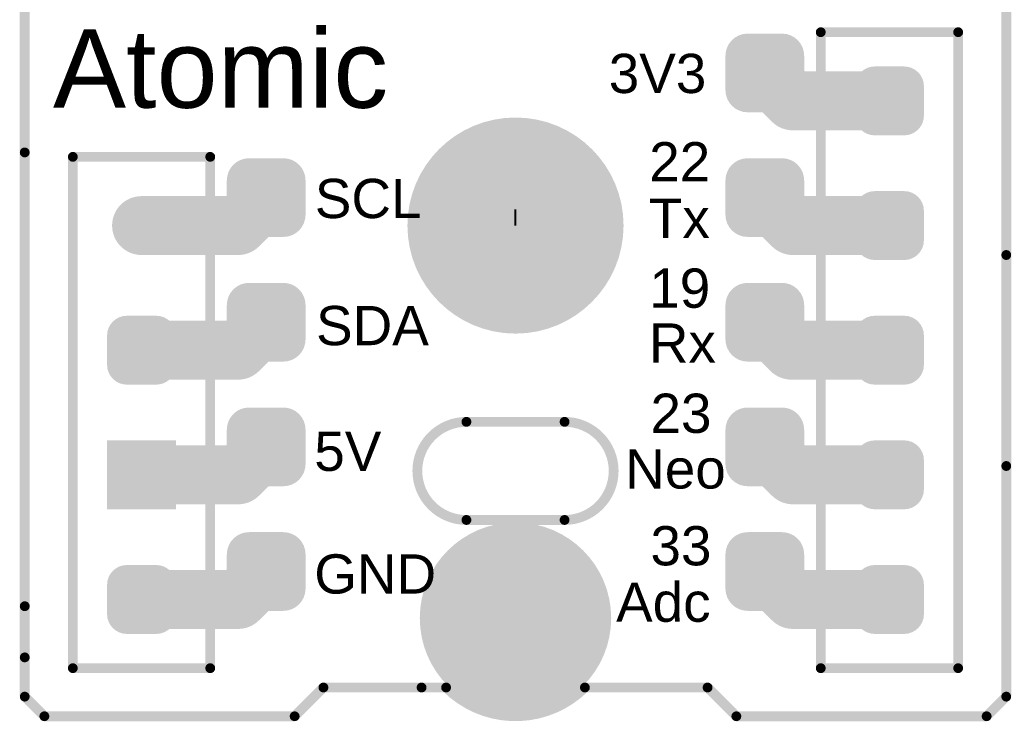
# Model space of a CAD drawing. Header units: millimetres. Extents: x -10.1 to 10.1, y -10.1 to 34.1.
# Drawn here: x -10.1 to 10.1, y -10.1 to 4.19 of the extents above; entities that cross this region are included whole.
import ezdxf

# ---------------------------------------------------------------- set-up
doc = ezdxf.new("R2010")
doc.units = ezdxf.units.MM
for name, color, linetype in [('BottomLayer', 5, 'Continuous'), ('BottomSolder', 6, 'Continuous'), ('Mechanical1', 6, 'Continuous'), ('MultiLayer', 9, 'Continuous'), ('PadHoleLayer', 156, 'Continuous'), ('TopLayer', 1, 'Continuous'), ('TopOverlay', 2, 'Continuous'), ('TopSolder', 216, 'Continuous')]:
    doc.layers.add(name, color=color, linetype=linetype)
doc.styles.add('Arial', font='arial.ttf', dxfattribs={"height": 0.2})

msp = doc.modelspace()

# ---------------------------------------------------------------- hatches: boundary and pattern name
at = {"layer": 'BottomLayer'}
h = msp.add_hatch(color=5, dxfattribs=at)
edge = h.paths.add_edge_path()
edge.add_arc((5.43, 2.76), 0.35, 270, 360)
edge.add_line((5.78, 2.76), (5.78, 3.46))
edge.add_arc((5.43, 3.46), 0.35, 0, 90)
edge.add_line((5.43, 3.81), (4.73, 3.81))
edge.add_arc((4.73, 3.46), 0.35, 90, 180)
edge.add_line((4.38, 3.46), (4.38, 2.76))
edge.add_arc((4.73, 2.76), 0.35, 180, 270)
edge.add_line((4.73, 2.41), (5.43, 2.41))
h = msp.add_hatch(color=5, dxfattribs=at)
edge = h.paths.add_edge_path()
edge.add_arc((7.32, 2.84), 0.3, 90, 180)
edge.add_line((7.02, 2.84), (7.02, 2.24))
edge.add_arc((7.32, 2.24), 0.3, 180, 270)
edge.add_line((7.32, 1.94), (7.92, 1.94))
edge.add_arc((7.92, 2.24), 0.3, 270, 360)
edge.add_line((8.22, 2.24), (8.22, 2.84))
edge.add_arc((7.92, 2.84), 0.3, 0, 90)
edge.add_line((7.92, 3.14), (7.32, 3.14))
h = msp.add_hatch(color=5, dxfattribs=at)
edge = h.paths.add_edge_path()
edge.add_arc((0, 0), 2.1, 0, 360)
h = msp.add_hatch(color=5, dxfattribs=at)
edge = h.paths.add_edge_path()
edge.add_arc((-4.73, 0.22), 0.35, 270, 360)
edge.add_line((-4.38, 0.22), (-4.38, 0.92))
edge.add_arc((-4.73, 0.92), 0.35, 0, 90)
edge.add_line((-4.73, 1.27), (-5.43, 1.27))
edge.add_arc((-5.43, 0.92), 0.35, 90, 180)
edge.add_line((-5.78, 0.92), (-5.78, 0.22))
edge.add_arc((-5.43, 0.22), 0.35, 180, 270)
edge.add_line((-5.43, -0.13), (-4.73, -0.13))
h = msp.add_hatch(color=5, dxfattribs=at)
edge = h.paths.add_edge_path()
edge.add_arc((5.43, 0.22), 0.35, 270, 360)
edge.add_line((5.78, 0.22), (5.78, 0.92))
edge.add_arc((5.43, 0.92), 0.35, 0, 90)
edge.add_line((5.43, 1.27), (4.73, 1.27))
edge.add_arc((4.73, 0.92), 0.35, 90, 180)
edge.add_line((4.38, 0.92), (4.38, 0.22))
edge.add_arc((4.73, 0.22), 0.35, 180, 270)
edge.add_line((4.73, -0.13), (5.43, -0.13))
h = msp.add_hatch(color=5, dxfattribs=at)
edge = h.paths.add_edge_path()
edge.add_arc((7.32, 0.3), 0.3, 90, 180)
edge.add_line((7.02, 0.3), (7.02, -0.3))
edge.add_arc((7.32, -0.3), 0.3, 180, 270)
edge.add_line((7.32, -0.6), (7.92, -0.6))
edge.add_arc((7.92, -0.3), 0.3, 270, 360)
edge.add_line((8.22, -0.3), (8.22, 0.3))
edge.add_arc((7.92, 0.3), 0.3, 0, 90)
edge.add_line((7.92, 0.6), (7.32, 0.6))
h = msp.add_hatch(color=5, dxfattribs=at)
edge = h.paths.add_edge_path()
edge.add_arc((-4.73, -2.32), 0.35, 270, 360)
edge.add_line((-4.38, -2.32), (-4.38, -1.62))
edge.add_arc((-4.73, -1.62), 0.35, 0, 90)
edge.add_line((-4.73, -1.27), (-5.43, -1.27))
edge.add_arc((-5.43, -1.62), 0.35, 90, 180)
edge.add_line((-5.78, -1.62), (-5.78, -2.32))
edge.add_arc((-5.43, -2.32), 0.35, 180, 270)
edge.add_line((-5.43, -2.67), (-4.73, -2.67))
h = msp.add_hatch(color=5, dxfattribs=at)
edge = h.paths.add_edge_path()
edge.add_arc((5.43, -2.32), 0.35, 270, 360)
edge.add_line((5.78, -2.32), (5.78, -1.62))
edge.add_arc((5.43, -1.62), 0.35, 0, 90)
edge.add_line((5.43, -1.27), (4.73, -1.27))
edge.add_arc((4.73, -1.62), 0.35, 90, 180)
edge.add_line((4.38, -1.62), (4.38, -2.32))
edge.add_arc((4.73, -2.32), 0.35, 180, 270)
edge.add_line((4.73, -2.67), (5.43, -2.67))
h = msp.add_hatch(color=5, dxfattribs=at)
edge = h.paths.add_edge_path()
edge.add_arc((-7.32, -2.84), 0.3, 270, 360)
edge.add_line((-7.02, -2.84), (-7.02, -2.24))
edge.add_arc((-7.32, -2.24), 0.3, 0, 90)
edge.add_line((-7.32, -1.94), (-7.92, -1.94))
edge.add_arc((-7.92, -2.24), 0.3, 90, 180)
edge.add_line((-8.22, -2.24), (-8.22, -2.84))
edge.add_arc((-7.92, -2.84), 0.3, 180, 270)
edge.add_line((-7.92, -3.14), (-7.32, -3.14))
h = msp.add_hatch(color=5, dxfattribs=at)
edge = h.paths.add_edge_path()
edge.add_arc((7.32, -2.24), 0.3, 90, 180)
edge.add_line((7.02, -2.24), (7.02, -2.84))
edge.add_arc((7.32, -2.84), 0.3, 180, 270)
edge.add_line((7.32, -3.14), (7.92, -3.14))
edge.add_arc((7.92, -2.84), 0.3, 270, 360)
edge.add_line((8.22, -2.84), (8.22, -2.24))
edge.add_arc((7.92, -2.24), 0.3, 0, 90)
edge.add_line((7.92, -1.94), (7.32, -1.94))
h = msp.add_hatch(color=5, dxfattribs=at)
edge = h.paths.add_edge_path()
edge.add_arc((-4.73, -4.86), 0.35, 270, 360)
edge.add_line((-4.38, -4.86), (-4.38, -4.16))
edge.add_arc((-4.73, -4.16), 0.35, 0, 90)
edge.add_line((-4.73, -3.81), (-5.43, -3.81))
edge.add_arc((-5.43, -4.16), 0.35, 90, 180)
edge.add_line((-5.78, -4.16), (-5.78, -4.86))
edge.add_arc((-5.43, -4.86), 0.35, 180, 270)
edge.add_line((-5.43, -5.21), (-4.73, -5.21))
h = msp.add_hatch(color=5, dxfattribs=at)
edge = h.paths.add_edge_path()
edge.add_arc((5.43, -4.86), 0.35, 270, 360)
edge.add_line((5.78, -4.86), (5.78, -4.16))
edge.add_arc((5.43, -4.16), 0.35, 0, 90)
edge.add_line((5.43, -3.81), (4.73, -3.81))
edge.add_arc((4.73, -4.16), 0.35, 90, 180)
edge.add_line((4.38, -4.16), (4.38, -4.86))
edge.add_arc((4.73, -4.86), 0.35, 180, 270)
edge.add_line((4.73, -5.21), (5.43, -5.21))
msp.add_hatch(color=5, dxfattribs=at).paths.add_polyline_path([(-7.02, -5.68), (-8.22, -5.68), (-8.22, -4.48), (-7.02, -4.48)])
h = msp.add_hatch(color=5, dxfattribs=at)
edge = h.paths.add_edge_path()
edge.add_arc((7.32, -4.78), 0.3, 90, 180)
edge.add_line((7.02, -4.78), (7.02, -5.38))
edge.add_arc((7.32, -5.38), 0.3, 180, 270)
edge.add_line((7.32, -5.68), (7.92, -5.68))
edge.add_arc((7.92, -5.38), 0.3, 270, 360)
edge.add_line((8.22, -5.38), (8.22, -4.78))
edge.add_arc((7.92, -4.78), 0.3, 0, 90)
edge.add_line((7.92, -4.48), (7.32, -4.48))
h = msp.add_hatch(color=5, dxfattribs=at)
edge = h.paths.add_edge_path()
edge.add_arc((-4.73, -7.4), 0.35, 270, 360)
edge.add_line((-4.38, -7.4), (-4.38, -6.7))
edge.add_arc((-4.73, -6.7), 0.35, 0, 90)
edge.add_line((-4.73, -6.35), (-5.43, -6.35))
edge.add_arc((-5.43, -6.7), 0.35, 90, 180)
edge.add_line((-5.78, -6.7), (-5.78, -7.4))
edge.add_arc((-5.43, -7.4), 0.35, 180, 270)
edge.add_line((-5.43, -7.75), (-4.73, -7.75))
h = msp.add_hatch(color=5, dxfattribs=at)
edge = h.paths.add_edge_path()
edge.add_arc((5.43, -7.4), 0.35, 270, 360)
edge.add_line((5.78, -7.4), (5.78, -6.7))
edge.add_arc((5.43, -6.7), 0.35, 0, 90)
edge.add_line((5.43, -6.35), (4.73, -6.35))
edge.add_arc((4.73, -6.7), 0.35, 90, 180)
edge.add_line((4.38, -6.7), (4.38, -7.4))
edge.add_arc((4.73, -7.4), 0.35, 180, 270)
edge.add_line((4.73, -7.75), (5.43, -7.75))
h = msp.add_hatch(color=5, dxfattribs=at)
edge = h.paths.add_edge_path()
edge.add_arc((-7.32, -7.92), 0.3, 270, 360)
edge.add_line((-7.02, -7.92), (-7.02, -7.32))
edge.add_arc((-7.32, -7.32), 0.3, 0, 90)
edge.add_line((-7.32, -7.02), (-7.92, -7.02))
edge.add_arc((-7.92, -7.32), 0.3, 90, 180)
edge.add_line((-8.22, -7.32), (-8.22, -7.92))
edge.add_arc((-7.92, -7.92), 0.3, 180, 270)
edge.add_line((-7.92, -8.22), (-7.32, -8.22))
h = msp.add_hatch(color=5, dxfattribs=at)
edge = h.paths.add_edge_path()
edge.add_arc((0, -8), 1, 0, 360)
h = msp.add_hatch(color=5, dxfattribs=at)
edge = h.paths.add_edge_path()
edge.add_arc((7.32, -7.32), 0.3, 90, 180)
edge.add_line((7.02, -7.32), (7.02, -7.92))
edge.add_arc((7.32, -7.92), 0.3, 180, 270)
edge.add_line((7.32, -8.22), (7.92, -8.22))
edge.add_arc((7.92, -7.92), 0.3, 270, 360)
edge.add_line((8.22, -7.92), (8.22, -7.32))
edge.add_arc((7.92, -7.32), 0.3, 0, 90)
edge.add_line((7.92, -7.02), (7.32, -7.02))
at = {"layer": 'BottomSolder'}
h = msp.add_hatch(color=6, dxfattribs=at)
edge = h.paths.add_edge_path()
edge.add_arc((5.43, 2.76), 0.452, 270, 360)
edge.add_line((5.882, 2.76), (5.882, 3.46))
edge.add_arc((5.43, 3.46), 0.452, 0, 90)
edge.add_line((5.43, 3.912), (4.73, 3.912))
edge.add_arc((4.73, 3.46), 0.452, 90, 180)
edge.add_line((4.278, 3.46), (4.278, 2.76))
edge.add_arc((4.73, 2.76), 0.452, 180, 270)
edge.add_line((4.73, 2.308), (5.43, 2.308))
h = msp.add_hatch(color=6, dxfattribs=at)
edge = h.paths.add_edge_path()
edge.add_arc((7.32, 2.84), 0.402, 90, 180)
edge.add_line((6.918, 2.84), (6.918, 2.24))
edge.add_arc((7.32, 2.24), 0.402, 180, 270)
edge.add_line((7.32, 1.838), (7.92, 1.838))
edge.add_arc((7.92, 2.24), 0.402, 270, 360)
edge.add_line((8.322, 2.24), (8.322, 2.84))
edge.add_arc((7.92, 2.84), 0.402, 0, 90)
edge.add_line((7.92, 3.242), (7.32, 3.242))
h = msp.add_hatch(color=6, dxfattribs=at)
edge = h.paths.add_edge_path()
edge.add_arc((0, 0), 2.202, 0, 360)
h = msp.add_hatch(color=6, dxfattribs=at)
edge = h.paths.add_edge_path()
edge.add_arc((-4.73, 0.22), 0.452, 270, 360)
edge.add_line((-4.278, 0.22), (-4.278, 0.92))
edge.add_arc((-4.73, 0.92), 0.452, 0, 90)
edge.add_line((-4.73, 1.372), (-5.43, 1.372))
edge.add_arc((-5.43, 0.92), 0.452, 90, 180)
edge.add_line((-5.882, 0.92), (-5.882, 0.22))
edge.add_arc((-5.43, 0.22), 0.452, 180, 270)
edge.add_line((-5.43, -0.232), (-4.73, -0.232))
h = msp.add_hatch(color=6, dxfattribs=at)
edge = h.paths.add_edge_path()
edge.add_arc((5.43, 0.22), 0.452, 270, 360)
edge.add_line((5.882, 0.22), (5.882, 0.92))
edge.add_arc((5.43, 0.92), 0.452, 0, 90)
edge.add_line((5.43, 1.372), (4.73, 1.372))
edge.add_arc((4.73, 0.92), 0.452, 90, 180)
edge.add_line((4.278, 0.92), (4.278, 0.22))
edge.add_arc((4.73, 0.22), 0.452, 180, 270)
edge.add_line((4.73, -0.232), (5.43, -0.232))
h = msp.add_hatch(color=6, dxfattribs=at)
edge = h.paths.add_edge_path()
edge.add_arc((7.32, 0.3), 0.402, 90, 180)
edge.add_line((6.918, 0.3), (6.918, -0.3))
edge.add_arc((7.32, -0.3), 0.402, 180, 270)
edge.add_line((7.32, -0.702), (7.92, -0.702))
edge.add_arc((7.92, -0.3), 0.402, 270, 360)
edge.add_line((8.322, -0.3), (8.322, 0.3))
edge.add_arc((7.92, 0.3), 0.402, 0, 90)
edge.add_line((7.92, 0.702), (7.32, 0.702))
h = msp.add_hatch(color=6, dxfattribs=at)
edge = h.paths.add_edge_path()
edge.add_arc((-4.73, -2.32), 0.452, 270, 360)
edge.add_line((-4.278, -2.32), (-4.278, -1.62))
edge.add_arc((-4.73, -1.62), 0.452, 0, 90)
edge.add_line((-4.73, -1.168), (-5.43, -1.168))
edge.add_arc((-5.43, -1.62), 0.452, 90, 180)
edge.add_line((-5.882, -1.62), (-5.882, -2.32))
edge.add_arc((-5.43, -2.32), 0.452, 180, 270)
edge.add_line((-5.43, -2.772), (-4.73, -2.772))
h = msp.add_hatch(color=6, dxfattribs=at)
edge = h.paths.add_edge_path()
edge.add_arc((5.43, -2.32), 0.452, 270, 360)
edge.add_line((5.882, -2.32), (5.882, -1.62))
edge.add_arc((5.43, -1.62), 0.452, 0, 90)
edge.add_line((5.43, -1.168), (4.73, -1.168))
edge.add_arc((4.73, -1.62), 0.452, 90, 180)
edge.add_line((4.278, -1.62), (4.278, -2.32))
edge.add_arc((4.73, -2.32), 0.452, 180, 270)
edge.add_line((4.73, -2.772), (5.43, -2.772))
h = msp.add_hatch(color=6, dxfattribs=at)
edge = h.paths.add_edge_path()
edge.add_arc((-7.32, -2.84), 0.402, 270, 360)
edge.add_line((-6.918, -2.84), (-6.918, -2.24))
edge.add_arc((-7.32, -2.24), 0.402, 0, 90)
edge.add_line((-7.32, -1.838), (-7.92, -1.838))
edge.add_arc((-7.92, -2.24), 0.402, 90, 180)
edge.add_line((-8.322, -2.24), (-8.322, -2.84))
edge.add_arc((-7.92, -2.84), 0.402, 180, 270)
edge.add_line((-7.92, -3.242), (-7.32, -3.242))
h = msp.add_hatch(color=6, dxfattribs=at)
edge = h.paths.add_edge_path()
edge.add_arc((7.32, -2.24), 0.402, 90, 180)
edge.add_line((6.918, -2.24), (6.918, -2.84))
edge.add_arc((7.32, -2.84), 0.402, 180, 270)
edge.add_line((7.32, -3.242), (7.92, -3.242))
edge.add_arc((7.92, -2.84), 0.402, 270, 360)
edge.add_line((8.322, -2.84), (8.322, -2.24))
edge.add_arc((7.92, -2.24), 0.402, 0, 90)
edge.add_line((7.92, -1.838), (7.32, -1.838))
h = msp.add_hatch(color=6, dxfattribs=at)
edge = h.paths.add_edge_path()
edge.add_arc((-4.73, -4.86), 0.452, 270, 360)
edge.add_line((-4.278, -4.86), (-4.278, -4.16))
edge.add_arc((-4.73, -4.16), 0.452, 0, 90)
edge.add_line((-4.73, -3.708), (-5.43, -3.708))
edge.add_arc((-5.43, -4.16), 0.452, 90, 180)
edge.add_line((-5.882, -4.16), (-5.882, -4.86))
edge.add_arc((-5.43, -4.86), 0.452, 180, 270)
edge.add_line((-5.43, -5.312), (-4.73, -5.312))
h = msp.add_hatch(color=6, dxfattribs=at)
edge = h.paths.add_edge_path()
edge.add_arc((5.43, -4.86), 0.452, 270, 360)
edge.add_line((5.882, -4.86), (5.882, -4.16))
edge.add_arc((5.43, -4.16), 0.452, 0, 90)
edge.add_line((5.43, -3.708), (4.73, -3.708))
edge.add_arc((4.73, -4.16), 0.452, 90, 180)
edge.add_line((4.278, -4.16), (4.278, -4.86))
edge.add_arc((4.73, -4.86), 0.452, 180, 270)
edge.add_line((4.73, -5.312), (5.43, -5.312))
msp.add_hatch(color=6, dxfattribs=at).paths.add_polyline_path([(-6.918, -5.782), (-8.322, -5.782), (-8.322, -4.378), (-6.918, -4.378)])
h = msp.add_hatch(color=6, dxfattribs=at)
edge = h.paths.add_edge_path()
edge.add_arc((7.32, -4.78), 0.402, 90, 180)
edge.add_line((6.918, -4.78), (6.918, -5.38))
edge.add_arc((7.32, -5.38), 0.402, 180, 270)
edge.add_line((7.32, -5.782), (7.92, -5.782))
edge.add_arc((7.92, -5.38), 0.402, 270, 360)
edge.add_line((8.322, -5.38), (8.322, -4.78))
edge.add_arc((7.92, -4.78), 0.402, 0, 90)
edge.add_line((7.92, -4.378), (7.32, -4.378))
h = msp.add_hatch(color=6, dxfattribs=at)
edge = h.paths.add_edge_path()
edge.add_arc((0, -8), 1.95, 0, 360)
h = msp.add_hatch(color=6, dxfattribs=at)
edge = h.paths.add_edge_path()
edge.add_arc((-4.73, -7.4), 0.452, 270, 360)
edge.add_line((-4.278, -7.4), (-4.278, -6.7))
edge.add_arc((-4.73, -6.7), 0.452, 0, 90)
edge.add_line((-4.73, -6.248), (-5.43, -6.248))
edge.add_arc((-5.43, -6.7), 0.452, 90, 180)
edge.add_line((-5.882, -6.7), (-5.882, -7.4))
edge.add_arc((-5.43, -7.4), 0.452, 180, 270)
edge.add_line((-5.43, -7.852), (-4.73, -7.852))
h = msp.add_hatch(color=6, dxfattribs=at)
edge = h.paths.add_edge_path()
edge.add_arc((5.43, -7.4), 0.452, 270, 360)
edge.add_line((5.882, -7.4), (5.882, -6.7))
edge.add_arc((5.43, -6.7), 0.452, 0, 90)
edge.add_line((5.43, -6.248), (4.73, -6.248))
edge.add_arc((4.73, -6.7), 0.452, 90, 180)
edge.add_line((4.278, -6.7), (4.278, -7.4))
edge.add_arc((4.73, -7.4), 0.452, 180, 270)
edge.add_line((4.73, -7.852), (5.43, -7.852))
h = msp.add_hatch(color=6, dxfattribs=at)
edge = h.paths.add_edge_path()
edge.add_arc((-7.32, -7.92), 0.402, 270, 360)
edge.add_line((-6.918, -7.92), (-6.918, -7.32))
edge.add_arc((-7.32, -7.32), 0.402, 0, 90)
edge.add_line((-7.32, -6.918), (-7.92, -6.918))
edge.add_arc((-7.92, -7.32), 0.402, 90, 180)
edge.add_line((-8.322, -7.32), (-8.322, -7.92))
edge.add_arc((-7.92, -7.92), 0.402, 180, 270)
edge.add_line((-7.92, -8.322), (-7.32, -8.322))
h = msp.add_hatch(color=6, dxfattribs=at)
edge = h.paths.add_edge_path()
edge.add_arc((0, -8), 1.102, 0, 360)
h = msp.add_hatch(color=6, dxfattribs=at)
edge = h.paths.add_edge_path()
edge.add_arc((7.32, -7.32), 0.402, 90, 180)
edge.add_line((6.918, -7.32), (6.918, -7.92))
edge.add_arc((7.32, -7.92), 0.402, 180, 270)
edge.add_line((7.32, -8.322), (7.92, -8.322))
edge.add_arc((7.92, -7.92), 0.402, 270, 360)
edge.add_line((8.322, -7.92), (8.322, -7.32))
edge.add_arc((7.92, -7.32), 0.402, 0, 90)
edge.add_line((7.92, -6.918), (7.32, -6.918))
at = {"layer": 'MultiLayer'}
h = msp.add_hatch(color=9, dxfattribs=at)
edge = h.paths.add_edge_path()
edge.add_arc((5.43, 2.76), 0.35, 270, 360)
edge.add_line((5.78, 2.76), (5.78, 3.46))
edge.add_arc((5.43, 3.46), 0.35, 0, 90)
edge.add_line((5.43, 3.81), (4.73, 3.81))
edge.add_arc((4.73, 3.46), 0.35, 90, 180)
edge.add_line((4.38, 3.46), (4.38, 2.76))
edge.add_arc((4.73, 2.76), 0.35, 180, 270)
edge.add_line((4.73, 2.41), (5.43, 2.41))
h = msp.add_hatch(color=9, dxfattribs=at)
edge = h.paths.add_edge_path()
edge.add_arc((7.32, 2.84), 0.3, 90, 180)
edge.add_line((7.02, 2.84), (7.02, 2.24))
edge.add_arc((7.32, 2.24), 0.3, 180, 270)
edge.add_line((7.32, 1.94), (7.92, 1.94))
edge.add_arc((7.92, 2.24), 0.3, 270, 360)
edge.add_line((8.22, 2.24), (8.22, 2.84))
edge.add_arc((7.92, 2.84), 0.3, 0, 90)
edge.add_line((7.92, 3.14), (7.32, 3.14))
h = msp.add_hatch(color=9, dxfattribs=at)
edge = h.paths.add_edge_path()
edge.add_arc((0, 0), 2.1, 0, 360)
h = msp.add_hatch(color=9, dxfattribs=at)
edge = h.paths.add_edge_path()
edge.add_arc((-4.73, 0.22), 0.35, 270, 360)
edge.add_line((-4.38, 0.22), (-4.38, 0.92))
edge.add_arc((-4.73, 0.92), 0.35, 0, 90)
edge.add_line((-4.73, 1.27), (-5.43, 1.27))
edge.add_arc((-5.43, 0.92), 0.35, 90, 180)
edge.add_line((-5.78, 0.92), (-5.78, 0.22))
edge.add_arc((-5.43, 0.22), 0.35, 180, 270)
edge.add_line((-5.43, -0.13), (-4.73, -0.13))
h = msp.add_hatch(color=9, dxfattribs=at)
edge = h.paths.add_edge_path()
edge.add_arc((5.43, 0.22), 0.35, 270, 360)
edge.add_line((5.78, 0.22), (5.78, 0.92))
edge.add_arc((5.43, 0.92), 0.35, 0, 90)
edge.add_line((5.43, 1.27), (4.73, 1.27))
edge.add_arc((4.73, 0.92), 0.35, 90, 180)
edge.add_line((4.38, 0.92), (4.38, 0.22))
edge.add_arc((4.73, 0.22), 0.35, 180, 270)
edge.add_line((4.73, -0.13), (5.43, -0.13))
h = msp.add_hatch(color=9, dxfattribs=at)
edge = h.paths.add_edge_path()
edge.add_arc((7.32, 0.3), 0.3, 90, 180)
edge.add_line((7.02, 0.3), (7.02, -0.3))
edge.add_arc((7.32, -0.3), 0.3, 180, 270)
edge.add_line((7.32, -0.6), (7.92, -0.6))
edge.add_arc((7.92, -0.3), 0.3, 270, 360)
edge.add_line((8.22, -0.3), (8.22, 0.3))
edge.add_arc((7.92, 0.3), 0.3, 0, 90)
edge.add_line((7.92, 0.6), (7.32, 0.6))
h = msp.add_hatch(color=9, dxfattribs=at)
edge = h.paths.add_edge_path()
edge.add_arc((-4.73, -2.32), 0.35, 270, 360)
edge.add_line((-4.38, -2.32), (-4.38, -1.62))
edge.add_arc((-4.73, -1.62), 0.35, 0, 90)
edge.add_line((-4.73, -1.27), (-5.43, -1.27))
edge.add_arc((-5.43, -1.62), 0.35, 90, 180)
edge.add_line((-5.78, -1.62), (-5.78, -2.32))
edge.add_arc((-5.43, -2.32), 0.35, 180, 270)
edge.add_line((-5.43, -2.67), (-4.73, -2.67))
h = msp.add_hatch(color=9, dxfattribs=at)
edge = h.paths.add_edge_path()
edge.add_arc((5.43, -2.32), 0.35, 270, 360)
edge.add_line((5.78, -2.32), (5.78, -1.62))
edge.add_arc((5.43, -1.62), 0.35, 0, 90)
edge.add_line((5.43, -1.27), (4.73, -1.27))
edge.add_arc((4.73, -1.62), 0.35, 90, 180)
edge.add_line((4.38, -1.62), (4.38, -2.32))
edge.add_arc((4.73, -2.32), 0.35, 180, 270)
edge.add_line((4.73, -2.67), (5.43, -2.67))
h = msp.add_hatch(color=9, dxfattribs=at)
edge = h.paths.add_edge_path()
edge.add_arc((-7.32, -2.84), 0.3, 270, 360)
edge.add_line((-7.02, -2.84), (-7.02, -2.24))
edge.add_arc((-7.32, -2.24), 0.3, 0, 90)
edge.add_line((-7.32, -1.94), (-7.92, -1.94))
edge.add_arc((-7.92, -2.24), 0.3, 90, 180)
edge.add_line((-8.22, -2.24), (-8.22, -2.84))
edge.add_arc((-7.92, -2.84), 0.3, 180, 270)
edge.add_line((-7.92, -3.14), (-7.32, -3.14))
h = msp.add_hatch(color=9, dxfattribs=at)
edge = h.paths.add_edge_path()
edge.add_arc((7.32, -2.24), 0.3, 90, 180)
edge.add_line((7.02, -2.24), (7.02, -2.84))
edge.add_arc((7.32, -2.84), 0.3, 180, 270)
edge.add_line((7.32, -3.14), (7.92, -3.14))
edge.add_arc((7.92, -2.84), 0.3, 270, 360)
edge.add_line((8.22, -2.84), (8.22, -2.24))
edge.add_arc((7.92, -2.24), 0.3, 0, 90)
edge.add_line((7.92, -1.94), (7.32, -1.94))
h = msp.add_hatch(color=9, dxfattribs=at)
edge = h.paths.add_edge_path()
edge.add_arc((-4.73, -4.86), 0.35, 270, 360)
edge.add_line((-4.38, -4.86), (-4.38, -4.16))
edge.add_arc((-4.73, -4.16), 0.35, 0, 90)
edge.add_line((-4.73, -3.81), (-5.43, -3.81))
edge.add_arc((-5.43, -4.16), 0.35, 90, 180)
edge.add_line((-5.78, -4.16), (-5.78, -4.86))
edge.add_arc((-5.43, -4.86), 0.35, 180, 270)
edge.add_line((-5.43, -5.21), (-4.73, -5.21))
h = msp.add_hatch(color=9, dxfattribs=at)
edge = h.paths.add_edge_path()
edge.add_arc((5.43, -4.86), 0.35, 270, 360)
edge.add_line((5.78, -4.86), (5.78, -4.16))
edge.add_arc((5.43, -4.16), 0.35, 0, 90)
edge.add_line((5.43, -3.81), (4.73, -3.81))
edge.add_arc((4.73, -4.16), 0.35, 90, 180)
edge.add_line((4.38, -4.16), (4.38, -4.86))
edge.add_arc((4.73, -4.86), 0.35, 180, 270)
edge.add_line((4.73, -5.21), (5.43, -5.21))
msp.add_hatch(color=9, dxfattribs=at).paths.add_polyline_path([(-7.02, -5.68), (-8.22, -5.68), (-8.22, -4.48), (-7.02, -4.48)])
h = msp.add_hatch(color=9, dxfattribs=at)
edge = h.paths.add_edge_path()
edge.add_arc((7.32, -4.78), 0.3, 90, 180)
edge.add_line((7.02, -4.78), (7.02, -5.38))
edge.add_arc((7.32, -5.38), 0.3, 180, 270)
edge.add_line((7.32, -5.68), (7.92, -5.68))
edge.add_arc((7.92, -5.38), 0.3, 270, 360)
edge.add_line((8.22, -5.38), (8.22, -4.78))
edge.add_arc((7.92, -4.78), 0.3, 0, 90)
edge.add_line((7.92, -4.48), (7.32, -4.48))
h = msp.add_hatch(color=9, dxfattribs=at)
edge = h.paths.add_edge_path()
edge.add_arc((-4.73, -7.4), 0.35, 270, 360)
edge.add_line((-4.38, -7.4), (-4.38, -6.7))
edge.add_arc((-4.73, -6.7), 0.35, 0, 90)
edge.add_line((-4.73, -6.35), (-5.43, -6.35))
edge.add_arc((-5.43, -6.7), 0.35, 90, 180)
edge.add_line((-5.78, -6.7), (-5.78, -7.4))
edge.add_arc((-5.43, -7.4), 0.35, 180, 270)
edge.add_line((-5.43, -7.75), (-4.73, -7.75))
h = msp.add_hatch(color=9, dxfattribs=at)
edge = h.paths.add_edge_path()
edge.add_arc((5.43, -7.4), 0.35, 270, 360)
edge.add_line((5.78, -7.4), (5.78, -6.7))
edge.add_arc((5.43, -6.7), 0.35, 0, 90)
edge.add_line((5.43, -6.35), (4.73, -6.35))
edge.add_arc((4.73, -6.7), 0.35, 90, 180)
edge.add_line((4.38, -6.7), (4.38, -7.4))
edge.add_arc((4.73, -7.4), 0.35, 180, 270)
edge.add_line((4.73, -7.75), (5.43, -7.75))
h = msp.add_hatch(color=9, dxfattribs=at)
edge = h.paths.add_edge_path()
edge.add_arc((-7.32, -7.92), 0.3, 270, 360)
edge.add_line((-7.02, -7.92), (-7.02, -7.32))
edge.add_arc((-7.32, -7.32), 0.3, 0, 90)
edge.add_line((-7.32, -7.02), (-7.92, -7.02))
edge.add_arc((-7.92, -7.32), 0.3, 90, 180)
edge.add_line((-8.22, -7.32), (-8.22, -7.92))
edge.add_arc((-7.92, -7.92), 0.3, 180, 270)
edge.add_line((-7.92, -8.22), (-7.32, -8.22))
h = msp.add_hatch(color=9, dxfattribs=at)
edge = h.paths.add_edge_path()
edge.add_arc((0, -8), 1, 0, 360)
h = msp.add_hatch(color=9, dxfattribs=at)
edge = h.paths.add_edge_path()
edge.add_arc((7.32, -7.32), 0.3, 90, 180)
edge.add_line((7.02, -7.32), (7.02, -7.92))
edge.add_arc((7.32, -7.92), 0.3, 180, 270)
edge.add_line((7.32, -8.22), (7.92, -8.22))
edge.add_arc((7.92, -7.92), 0.3, 270, 360)
edge.add_line((8.22, -7.92), (8.22, -7.32))
edge.add_arc((7.92, -7.32), 0.3, 0, 90)
edge.add_line((7.92, -7.02), (7.32, -7.02))
at = {"layer": 'PadHoleLayer'}
h = msp.add_hatch(color=156, dxfattribs=at)
edge = h.paths.add_edge_path()
edge.add_arc((5.08, 3.11), 0.425, 0, 360)
h = msp.add_hatch(color=156, dxfattribs=at)
edge = h.paths.add_edge_path()
edge.add_arc((7.62, 2.54), 0.425, 0, 360)
h = msp.add_hatch(color=156, dxfattribs=at)
edge = h.paths.add_edge_path()
edge.add_arc((0, 0), 2.1, 0, 360)
h = msp.add_hatch(color=156, dxfattribs=at)
edge = h.paths.add_edge_path()
edge.add_arc((-5.08, 0.57), 0.425, 0, 360)
h = msp.add_hatch(color=156, dxfattribs=at)
edge = h.paths.add_edge_path()
edge.add_arc((5.08, 0.57), 0.425, 0, 360)
h = msp.add_hatch(color=156, dxfattribs=at)
edge = h.paths.add_edge_path()
edge.add_arc((-7.62, 0), 0.425, 0, 360)
h = msp.add_hatch(color=156, dxfattribs=at)
edge = h.paths.add_edge_path()
edge.add_arc((7.62, 0), 0.425, 0, 360)
h = msp.add_hatch(color=156, dxfattribs=at)
edge = h.paths.add_edge_path()
edge.add_arc((-5.08, -1.97), 0.425, 0, 360)
h = msp.add_hatch(color=156, dxfattribs=at)
edge = h.paths.add_edge_path()
edge.add_arc((5.08, -1.97), 0.425, 0, 360)
h = msp.add_hatch(color=156, dxfattribs=at)
edge = h.paths.add_edge_path()
edge.add_arc((-7.62, -2.54), 0.425, 0, 360)
h = msp.add_hatch(color=156, dxfattribs=at)
edge = h.paths.add_edge_path()
edge.add_arc((7.62, -2.54), 0.425, 0, 360)
h = msp.add_hatch(color=156, dxfattribs=at)
edge = h.paths.add_edge_path()
edge.add_arc((-5.08, -4.51), 0.425, 0, 360)
h = msp.add_hatch(color=156, dxfattribs=at)
edge = h.paths.add_edge_path()
edge.add_arc((5.08, -4.51), 0.425, 0, 360)
h = msp.add_hatch(color=156, dxfattribs=at)
edge = h.paths.add_edge_path()
edge.add_arc((-7.62, -5.08), 0.425, 0, 360)
h = msp.add_hatch(color=156, dxfattribs=at)
edge = h.paths.add_edge_path()
edge.add_arc((7.62, -5.08), 0.425, 0, 360)
h = msp.add_hatch(color=156, dxfattribs=at)
edge = h.paths.add_edge_path()
edge.add_arc((-5.08, -7.05), 0.425, 0, 360)
h = msp.add_hatch(color=156, dxfattribs=at)
edge = h.paths.add_edge_path()
edge.add_arc((5.08, -7.05), 0.425, 0, 360)
h = msp.add_hatch(color=156, dxfattribs=at)
edge = h.paths.add_edge_path()
edge.add_arc((0, -8), 1, 0, 360)
h = msp.add_hatch(color=156, dxfattribs=at)
edge = h.paths.add_edge_path()
edge.add_arc((-7.62, -7.62), 0.425, 0, 360)
h = msp.add_hatch(color=156, dxfattribs=at)
edge = h.paths.add_edge_path()
edge.add_arc((7.62, -7.62), 0.425, 0, 360)
at = {"layer": 'TopLayer'}
h = msp.add_hatch(color=1, dxfattribs=at)
edge = h.paths.add_edge_path()
edge.add_arc((5.43, 2.76), 0.35, 270, 360)
edge.add_line((5.78, 2.76), (5.78, 3.46))
edge.add_arc((5.43, 3.46), 0.35, 0, 90)
edge.add_line((5.43, 3.81), (4.73, 3.81))
edge.add_arc((4.73, 3.46), 0.35, 90, 180)
edge.add_line((4.38, 3.46), (4.38, 2.76))
edge.add_arc((4.73, 2.76), 0.35, 180, 270)
edge.add_line((4.73, 2.41), (5.43, 2.41))
h = msp.add_hatch(color=1, dxfattribs=at)
edge = h.paths.add_edge_path()
edge.add_arc((7.32, 2.84), 0.3, 90, 180)
edge.add_line((7.02, 2.84), (7.02, 2.24))
edge.add_arc((7.32, 2.24), 0.3, 180, 270)
edge.add_line((7.32, 1.94), (7.92, 1.94))
edge.add_arc((7.92, 2.24), 0.3, 270, 360)
edge.add_line((8.22, 2.24), (8.22, 2.84))
edge.add_arc((7.92, 2.84), 0.3, 0, 90)
edge.add_line((7.92, 3.14), (7.32, 3.14))
h = msp.add_hatch(color=1, dxfattribs=at)
edge = h.paths.add_edge_path()
edge.add_arc((0, 0), 2.1, 0, 360)
h = msp.add_hatch(color=1, dxfattribs=at)
edge = h.paths.add_edge_path()
edge.add_arc((-4.73, 0.22), 0.35, 270, 360)
edge.add_line((-4.38, 0.22), (-4.38, 0.92))
edge.add_arc((-4.73, 0.92), 0.35, 0, 90)
edge.add_line((-4.73, 1.27), (-5.43, 1.27))
edge.add_arc((-5.43, 0.92), 0.35, 90, 180)
edge.add_line((-5.78, 0.92), (-5.78, 0.22))
edge.add_arc((-5.43, 0.22), 0.35, 180, 270)
edge.add_line((-5.43, -0.13), (-4.73, -0.13))
h = msp.add_hatch(color=1, dxfattribs=at)
edge = h.paths.add_edge_path()
edge.add_arc((5.43, 0.22), 0.35, 270, 360)
edge.add_line((5.78, 0.22), (5.78, 0.92))
edge.add_arc((5.43, 0.92), 0.35, 0, 90)
edge.add_line((5.43, 1.27), (4.73, 1.27))
edge.add_arc((4.73, 0.92), 0.35, 90, 180)
edge.add_line((4.38, 0.92), (4.38, 0.22))
edge.add_arc((4.73, 0.22), 0.35, 180, 270)
edge.add_line((4.73, -0.13), (5.43, -0.13))
h = msp.add_hatch(color=1, dxfattribs=at)
edge = h.paths.add_edge_path()
edge.add_arc((7.32, 0.3), 0.3, 90, 180)
edge.add_line((7.02, 0.3), (7.02, -0.3))
edge.add_arc((7.32, -0.3), 0.3, 180, 270)
edge.add_line((7.32, -0.6), (7.92, -0.6))
edge.add_arc((7.92, -0.3), 0.3, 270, 360)
edge.add_line((8.22, -0.3), (8.22, 0.3))
edge.add_arc((7.92, 0.3), 0.3, 0, 90)
edge.add_line((7.92, 0.6), (7.32, 0.6))
h = msp.add_hatch(color=1, dxfattribs=at)
edge = h.paths.add_edge_path()
edge.add_arc((-4.73, -2.32), 0.35, 270, 360)
edge.add_line((-4.38, -2.32), (-4.38, -1.62))
edge.add_arc((-4.73, -1.62), 0.35, 0, 90)
edge.add_line((-4.73, -1.27), (-5.43, -1.27))
edge.add_arc((-5.43, -1.62), 0.35, 90, 180)
edge.add_line((-5.78, -1.62), (-5.78, -2.32))
edge.add_arc((-5.43, -2.32), 0.35, 180, 270)
edge.add_line((-5.43, -2.67), (-4.73, -2.67))
h = msp.add_hatch(color=1, dxfattribs=at)
edge = h.paths.add_edge_path()
edge.add_arc((5.43, -2.32), 0.35, 270, 360)
edge.add_line((5.78, -2.32), (5.78, -1.62))
edge.add_arc((5.43, -1.62), 0.35, 0, 90)
edge.add_line((5.43, -1.27), (4.73, -1.27))
edge.add_arc((4.73, -1.62), 0.35, 90, 180)
edge.add_line((4.38, -1.62), (4.38, -2.32))
edge.add_arc((4.73, -2.32), 0.35, 180, 270)
edge.add_line((4.73, -2.67), (5.43, -2.67))
h = msp.add_hatch(color=1, dxfattribs=at)
edge = h.paths.add_edge_path()
edge.add_arc((-7.32, -2.84), 0.3, 270, 360)
edge.add_line((-7.02, -2.84), (-7.02, -2.24))
edge.add_arc((-7.32, -2.24), 0.3, 0, 90)
edge.add_line((-7.32, -1.94), (-7.92, -1.94))
edge.add_arc((-7.92, -2.24), 0.3, 90, 180)
edge.add_line((-8.22, -2.24), (-8.22, -2.84))
edge.add_arc((-7.92, -2.84), 0.3, 180, 270)
edge.add_line((-7.92, -3.14), (-7.32, -3.14))
h = msp.add_hatch(color=1, dxfattribs=at)
edge = h.paths.add_edge_path()
edge.add_arc((7.32, -2.24), 0.3, 90, 180)
edge.add_line((7.02, -2.24), (7.02, -2.84))
edge.add_arc((7.32, -2.84), 0.3, 180, 270)
edge.add_line((7.32, -3.14), (7.92, -3.14))
edge.add_arc((7.92, -2.84), 0.3, 270, 360)
edge.add_line((8.22, -2.84), (8.22, -2.24))
edge.add_arc((7.92, -2.24), 0.3, 0, 90)
edge.add_line((7.92, -1.94), (7.32, -1.94))
h = msp.add_hatch(color=1, dxfattribs=at)
edge = h.paths.add_edge_path()
edge.add_arc((-4.73, -4.86), 0.35, 270, 360)
edge.add_line((-4.38, -4.86), (-4.38, -4.16))
edge.add_arc((-4.73, -4.16), 0.35, 0, 90)
edge.add_line((-4.73, -3.81), (-5.43, -3.81))
edge.add_arc((-5.43, -4.16), 0.35, 90, 180)
edge.add_line((-5.78, -4.16), (-5.78, -4.86))
edge.add_arc((-5.43, -4.86), 0.35, 180, 270)
edge.add_line((-5.43, -5.21), (-4.73, -5.21))
h = msp.add_hatch(color=1, dxfattribs=at)
edge = h.paths.add_edge_path()
edge.add_arc((5.43, -4.86), 0.35, 270, 360)
edge.add_line((5.78, -4.86), (5.78, -4.16))
edge.add_arc((5.43, -4.16), 0.35, 0, 90)
edge.add_line((5.43, -3.81), (4.73, -3.81))
edge.add_arc((4.73, -4.16), 0.35, 90, 180)
edge.add_line((4.38, -4.16), (4.38, -4.86))
edge.add_arc((4.73, -4.86), 0.35, 180, 270)
edge.add_line((4.73, -5.21), (5.43, -5.21))
msp.add_hatch(color=1, dxfattribs=at).paths.add_polyline_path([(-7.02, -5.68), (-8.22, -5.68), (-8.22, -4.48), (-7.02, -4.48)])
h = msp.add_hatch(color=1, dxfattribs=at)
edge = h.paths.add_edge_path()
edge.add_arc((7.32, -4.78), 0.3, 90, 180)
edge.add_line((7.02, -4.78), (7.02, -5.38))
edge.add_arc((7.32, -5.38), 0.3, 180, 270)
edge.add_line((7.32, -5.68), (7.92, -5.68))
edge.add_arc((7.92, -5.38), 0.3, 270, 360)
edge.add_line((8.22, -5.38), (8.22, -4.78))
edge.add_arc((7.92, -4.78), 0.3, 0, 90)
edge.add_line((7.92, -4.48), (7.32, -4.48))
h = msp.add_hatch(color=1, dxfattribs=at)
edge = h.paths.add_edge_path()
edge.add_arc((-4.73, -7.4), 0.35, 270, 360)
edge.add_line((-4.38, -7.4), (-4.38, -6.7))
edge.add_arc((-4.73, -6.7), 0.35, 0, 90)
edge.add_line((-4.73, -6.35), (-5.43, -6.35))
edge.add_arc((-5.43, -6.7), 0.35, 90, 180)
edge.add_line((-5.78, -6.7), (-5.78, -7.4))
edge.add_arc((-5.43, -7.4), 0.35, 180, 270)
edge.add_line((-5.43, -7.75), (-4.73, -7.75))
h = msp.add_hatch(color=1, dxfattribs=at)
edge = h.paths.add_edge_path()
edge.add_arc((5.43, -7.4), 0.35, 270, 360)
edge.add_line((5.78, -7.4), (5.78, -6.7))
edge.add_arc((5.43, -6.7), 0.35, 0, 90)
edge.add_line((5.43, -6.35), (4.73, -6.35))
edge.add_arc((4.73, -6.7), 0.35, 90, 180)
edge.add_line((4.38, -6.7), (4.38, -7.4))
edge.add_arc((4.73, -7.4), 0.35, 180, 270)
edge.add_line((4.73, -7.75), (5.43, -7.75))
h = msp.add_hatch(color=1, dxfattribs=at)
edge = h.paths.add_edge_path()
edge.add_arc((-7.32, -7.92), 0.3, 270, 360)
edge.add_line((-7.02, -7.92), (-7.02, -7.32))
edge.add_arc((-7.32, -7.32), 0.3, 0, 90)
edge.add_line((-7.32, -7.02), (-7.92, -7.02))
edge.add_arc((-7.92, -7.32), 0.3, 90, 180)
edge.add_line((-8.22, -7.32), (-8.22, -7.92))
edge.add_arc((-7.92, -7.92), 0.3, 180, 270)
edge.add_line((-7.92, -8.22), (-7.32, -8.22))
h = msp.add_hatch(color=1, dxfattribs=at)
edge = h.paths.add_edge_path()
edge.add_arc((0, -8), 1, 0, 360)
h = msp.add_hatch(color=1, dxfattribs=at)
edge = h.paths.add_edge_path()
edge.add_arc((7.32, -7.32), 0.3, 90, 180)
edge.add_line((7.02, -7.32), (7.02, -7.92))
edge.add_arc((7.32, -7.92), 0.3, 180, 270)
edge.add_line((7.32, -8.22), (7.92, -8.22))
edge.add_arc((7.92, -7.92), 0.3, 270, 360)
edge.add_line((8.22, -7.92), (8.22, -7.32))
edge.add_arc((7.92, -7.32), 0.3, 0, 90)
edge.add_line((7.92, -7.02), (7.32, -7.02))
at = {"layer": 'TopSolder'}
h = msp.add_hatch(color=216, dxfattribs=at)
edge = h.paths.add_edge_path()
edge.add_arc((5.43, 2.76), 0.452, 270, 360)
edge.add_line((5.882, 2.76), (5.882, 3.46))
edge.add_arc((5.43, 3.46), 0.452, 0, 90)
edge.add_line((5.43, 3.912), (4.73, 3.912))
edge.add_arc((4.73, 3.46), 0.452, 90, 180)
edge.add_line((4.278, 3.46), (4.278, 2.76))
edge.add_arc((4.73, 2.76), 0.452, 180, 270)
edge.add_line((4.73, 2.308), (5.43, 2.308))
h = msp.add_hatch(color=216, dxfattribs=at)
edge = h.paths.add_edge_path()
edge.add_arc((7.32, 2.84), 0.402, 90, 180)
edge.add_line((6.918, 2.84), (6.918, 2.24))
edge.add_arc((7.32, 2.24), 0.402, 180, 270)
edge.add_line((7.32, 1.838), (7.92, 1.838))
edge.add_arc((7.92, 2.24), 0.402, 270, 360)
edge.add_line((8.322, 2.24), (8.322, 2.84))
edge.add_arc((7.92, 2.84), 0.402, 0, 90)
edge.add_line((7.92, 3.242), (7.32, 3.242))
h = msp.add_hatch(color=216, dxfattribs=at)
edge = h.paths.add_edge_path()
edge.add_arc((0, 0), 2.202, 0, 360)
h = msp.add_hatch(color=216, dxfattribs=at)
edge = h.paths.add_edge_path()
edge.add_arc((-4.73, 0.22), 0.452, 270, 360)
edge.add_line((-4.278, 0.22), (-4.278, 0.92))
edge.add_arc((-4.73, 0.92), 0.452, 0, 90)
edge.add_line((-4.73, 1.372), (-5.43, 1.372))
edge.add_arc((-5.43, 0.92), 0.452, 90, 180)
edge.add_line((-5.882, 0.92), (-5.882, 0.22))
edge.add_arc((-5.43, 0.22), 0.452, 180, 270)
edge.add_line((-5.43, -0.232), (-4.73, -0.232))
h = msp.add_hatch(color=216, dxfattribs=at)
edge = h.paths.add_edge_path()
edge.add_arc((5.43, 0.22), 0.452, 270, 360)
edge.add_line((5.882, 0.22), (5.882, 0.92))
edge.add_arc((5.43, 0.92), 0.452, 0, 90)
edge.add_line((5.43, 1.372), (4.73, 1.372))
edge.add_arc((4.73, 0.92), 0.452, 90, 180)
edge.add_line((4.278, 0.92), (4.278, 0.22))
edge.add_arc((4.73, 0.22), 0.452, 180, 270)
edge.add_line((4.73, -0.232), (5.43, -0.232))
h = msp.add_hatch(color=216, dxfattribs=at)
edge = h.paths.add_edge_path()
edge.add_arc((7.32, 0.3), 0.402, 90, 180)
edge.add_line((6.918, 0.3), (6.918, -0.3))
edge.add_arc((7.32, -0.3), 0.402, 180, 270)
edge.add_line((7.32, -0.702), (7.92, -0.702))
edge.add_arc((7.92, -0.3), 0.402, 270, 360)
edge.add_line((8.322, -0.3), (8.322, 0.3))
edge.add_arc((7.92, 0.3), 0.402, 0, 90)
edge.add_line((7.92, 0.702), (7.32, 0.702))
h = msp.add_hatch(color=216, dxfattribs=at)
edge = h.paths.add_edge_path()
edge.add_arc((-4.73, -2.32), 0.452, 270, 360)
edge.add_line((-4.278, -2.32), (-4.278, -1.62))
edge.add_arc((-4.73, -1.62), 0.452, 0, 90)
edge.add_line((-4.73, -1.168), (-5.43, -1.168))
edge.add_arc((-5.43, -1.62), 0.452, 90, 180)
edge.add_line((-5.882, -1.62), (-5.882, -2.32))
edge.add_arc((-5.43, -2.32), 0.452, 180, 270)
edge.add_line((-5.43, -2.772), (-4.73, -2.772))
h = msp.add_hatch(color=216, dxfattribs=at)
edge = h.paths.add_edge_path()
edge.add_arc((5.43, -2.32), 0.452, 270, 360)
edge.add_line((5.882, -2.32), (5.882, -1.62))
edge.add_arc((5.43, -1.62), 0.452, 0, 90)
edge.add_line((5.43, -1.168), (4.73, -1.168))
edge.add_arc((4.73, -1.62), 0.452, 90, 180)
edge.add_line((4.278, -1.62), (4.278, -2.32))
edge.add_arc((4.73, -2.32), 0.452, 180, 270)
edge.add_line((4.73, -2.772), (5.43, -2.772))
h = msp.add_hatch(color=216, dxfattribs=at)
edge = h.paths.add_edge_path()
edge.add_arc((-7.32, -2.84), 0.402, 270, 360)
edge.add_line((-6.918, -2.84), (-6.918, -2.24))
edge.add_arc((-7.32, -2.24), 0.402, 0, 90)
edge.add_line((-7.32, -1.838), (-7.92, -1.838))
edge.add_arc((-7.92, -2.24), 0.402, 90, 180)
edge.add_line((-8.322, -2.24), (-8.322, -2.84))
edge.add_arc((-7.92, -2.84), 0.402, 180, 270)
edge.add_line((-7.92, -3.242), (-7.32, -3.242))
h = msp.add_hatch(color=216, dxfattribs=at)
edge = h.paths.add_edge_path()
edge.add_arc((7.32, -2.24), 0.402, 90, 180)
edge.add_line((6.918, -2.24), (6.918, -2.84))
edge.add_arc((7.32, -2.84), 0.402, 180, 270)
edge.add_line((7.32, -3.242), (7.92, -3.242))
edge.add_arc((7.92, -2.84), 0.402, 270, 360)
edge.add_line((8.322, -2.84), (8.322, -2.24))
edge.add_arc((7.92, -2.24), 0.402, 0, 90)
edge.add_line((7.92, -1.838), (7.32, -1.838))
h = msp.add_hatch(color=216, dxfattribs=at)
edge = h.paths.add_edge_path()
edge.add_arc((-4.73, -4.86), 0.452, 270, 360)
edge.add_line((-4.278, -4.86), (-4.278, -4.16))
edge.add_arc((-4.73, -4.16), 0.452, 0, 90)
edge.add_line((-4.73, -3.708), (-5.43, -3.708))
edge.add_arc((-5.43, -4.16), 0.452, 90, 180)
edge.add_line((-5.882, -4.16), (-5.882, -4.86))
edge.add_arc((-5.43, -4.86), 0.452, 180, 270)
edge.add_line((-5.43, -5.312), (-4.73, -5.312))
h = msp.add_hatch(color=216, dxfattribs=at)
edge = h.paths.add_edge_path()
edge.add_arc((5.43, -4.86), 0.452, 270, 360)
edge.add_line((5.882, -4.86), (5.882, -4.16))
edge.add_arc((5.43, -4.16), 0.452, 0, 90)
edge.add_line((5.43, -3.708), (4.73, -3.708))
edge.add_arc((4.73, -4.16), 0.452, 90, 180)
edge.add_line((4.278, -4.16), (4.278, -4.86))
edge.add_arc((4.73, -4.86), 0.452, 180, 270)
edge.add_line((4.73, -5.312), (5.43, -5.312))
msp.add_hatch(color=216, dxfattribs=at).paths.add_polyline_path([(-6.918, -5.782), (-8.322, -5.782), (-8.322, -4.378), (-6.918, -4.378)])
h = msp.add_hatch(color=216, dxfattribs=at)
edge = h.paths.add_edge_path()
edge.add_arc((7.32, -4.78), 0.402, 90, 180)
edge.add_line((6.918, -4.78), (6.918, -5.38))
edge.add_arc((7.32, -5.38), 0.402, 180, 270)
edge.add_line((7.32, -5.782), (7.92, -5.782))
edge.add_arc((7.92, -5.38), 0.402, 270, 360)
edge.add_line((8.322, -5.38), (8.322, -4.78))
edge.add_arc((7.92, -4.78), 0.402, 0, 90)
edge.add_line((7.92, -4.378), (7.32, -4.378))
h = msp.add_hatch(color=216, dxfattribs=at)
edge = h.paths.add_edge_path()
edge.add_arc((0, -8), 1.95, 0, 360)
h = msp.add_hatch(color=216, dxfattribs=at)
edge = h.paths.add_edge_path()
edge.add_arc((-4.73, -7.4), 0.452, 270, 360)
edge.add_line((-4.278, -7.4), (-4.278, -6.7))
edge.add_arc((-4.73, -6.7), 0.452, 0, 90)
edge.add_line((-4.73, -6.248), (-5.43, -6.248))
edge.add_arc((-5.43, -6.7), 0.452, 90, 180)
edge.add_line((-5.882, -6.7), (-5.882, -7.4))
edge.add_arc((-5.43, -7.4), 0.452, 180, 270)
edge.add_line((-5.43, -7.852), (-4.73, -7.852))
h = msp.add_hatch(color=216, dxfattribs=at)
edge = h.paths.add_edge_path()
edge.add_arc((5.43, -7.4), 0.452, 270, 360)
edge.add_line((5.882, -7.4), (5.882, -6.7))
edge.add_arc((5.43, -6.7), 0.452, 0, 90)
edge.add_line((5.43, -6.248), (4.73, -6.248))
edge.add_arc((4.73, -6.7), 0.452, 90, 180)
edge.add_line((4.278, -6.7), (4.278, -7.4))
edge.add_arc((4.73, -7.4), 0.452, 180, 270)
edge.add_line((4.73, -7.852), (5.43, -7.852))
h = msp.add_hatch(color=216, dxfattribs=at)
edge = h.paths.add_edge_path()
edge.add_arc((-7.32, -7.92), 0.402, 270, 360)
edge.add_line((-6.918, -7.92), (-6.918, -7.32))
edge.add_arc((-7.32, -7.32), 0.402, 0, 90)
edge.add_line((-7.32, -6.918), (-7.92, -6.918))
edge.add_arc((-7.92, -7.32), 0.402, 90, 180)
edge.add_line((-8.322, -7.32), (-8.322, -7.92))
edge.add_arc((-7.92, -7.92), 0.402, 180, 270)
edge.add_line((-7.92, -8.322), (-7.32, -8.322))
h = msp.add_hatch(color=216, dxfattribs=at)
edge = h.paths.add_edge_path()
edge.add_arc((0, -8), 1.102, 0, 360)
h = msp.add_hatch(color=216, dxfattribs=at)
edge = h.paths.add_edge_path()
edge.add_arc((7.32, -7.32), 0.402, 90, 180)
edge.add_line((6.918, -7.32), (6.918, -7.92))
edge.add_arc((7.32, -7.92), 0.402, 180, 270)
edge.add_line((7.32, -8.322), (7.92, -8.322))
edge.add_arc((7.92, -7.92), 0.402, 270, 360)
edge.add_line((8.322, -7.92), (8.322, -7.32))
edge.add_arc((7.92, -7.32), 0.402, 0, 90)
edge.add_line((7.92, -6.918), (7.32, -6.918))

# ---------------------------------------------------------------- linework, layer by layer
at = {"layer": 'BottomLayer', "const_width": 1.2}
for points in [[(5.08, 3.11), (5.65, 2.54)], [(5.65, 2.54), (7.62, 2.54)], [(-5.65, 0), (-5.08, 0.57)], [(5.08, 0.57), (5.65, 0)], [(-7.62, 0), (-5.65, 0)], [(5.65, 0), (7.62, 0)], [(-5.65, -2.54), (-5.08, -1.97)], [(5.08, -2), (5.62, -2.54)], [(-7.62, -2.54), (-5.65, -2.54)], [(5.62, -2.54), (7.62, -2.54)], [(-5.65, -5.08), (-5.08, -4.51)], [(5.08, -4.51), (5.65, -5.08)], [(-7.62, -5.08), (-5.65, -5.08)], [(5.65, -5.08), (7.62, -5.08)], [(-5.65, -7.62), (-5.08, -7.05)], [(5.08, -7.05), (5.65, -7.62)], [(-7.62, -7.62), (-5.65, -7.62)], [(5.65, -7.62), (7.62, -7.62)]]:
    msp.add_lwpolyline(points, dxfattribs=at)
at = {"layer": 'BottomLayer', "const_width": 0.6}
for points in [[(4.78, 3.11, 1), (5.38, 3.11, 1)], [(5.35, 2.54, 1), (5.95, 2.54, 1)], [(5.35, 2.54, 1), (5.95, 2.54, 1)], [(7.32, 2.54, 1), (7.92, 2.54, 1)], [(-5.38, 0.57, 1), (-4.78, 0.57, 1)], [(4.78, 0.57, 1), (5.38, 0.57, 1)], [(-7.92, 0, 1), (-7.32, 0, 1)], [(-5.95, 0, 1), (-5.35, 0, 1)], [(-5.95, 0, 1), (-5.35, 0, 1)], [(5.35, 0, 1), (5.95, 0, 1)], [(5.35, 0, 1), (5.95, 0, 1)], [(7.32, 0, 1), (7.92, 0, 1)], [(-5.38, -1.97, 1), (-4.78, -1.97, 1)], [(4.78, -2, 1), (5.38, -2, 1)], [(-7.92, -2.54, 1), (-7.32, -2.54, 1)], [(-5.95, -2.54, 1), (-5.35, -2.54, 1)], [(-5.95, -2.54, 1), (-5.35, -2.54, 1)], [(5.32, -2.54, 1), (5.92, -2.54, 1)], [(5.32, -2.54, 1), (5.92, -2.54, 1)], [(7.32, -2.54, 1), (7.92, -2.54, 1)], [(-5.38, -4.51, 1), (-4.78, -4.51, 1)], [(4.78, -4.51, 1), (5.38, -4.51, 1)], [(-7.92, -5.08, 1), (-7.32, -5.08, 1)], [(-5.95, -5.08, 1), (-5.35, -5.08, 1)], [(-5.95, -5.08, 1), (-5.35, -5.08, 1)], [(5.35, -5.08, 1), (5.95, -5.08, 1)], [(5.35, -5.08, 1), (5.95, -5.08, 1)], [(7.32, -5.08, 1), (7.92, -5.08, 1)], [(-5.38, -7.05, 1), (-4.78, -7.05, 1)], [(4.78, -7.05, 1), (5.38, -7.05, 1)], [(-7.92, -7.62, 1), (-7.32, -7.62, 1)], [(-5.95, -7.62, 1), (-5.35, -7.62, 1)], [(-5.95, -7.62, 1), (-5.35, -7.62, 1)], [(5.35, -7.62, 1), (5.95, -7.62, 1)], [(5.35, -7.62, 1), (5.95, -7.62, 1)], [(7.32, -7.62, 1), (7.92, -7.62, 1)]]:
    msp.add_lwpolyline(points, format="xyb", close=True, dxfattribs=at)
at = {"layer": 'Mechanical1', "const_width": 0.2}
for points in [[(-10, 1.49), (-10, 4.4)], [(10, -0.6), (10, 4.4)], [(-10, -7.757), (-10, 1.49)], [(10, -4.9), (10, -0.6)], [(-1, -4), (1, -4)], [(10, -9.6), (10, -4.9)], [(-1, -6), (1, -6)], [(-10, -8.8), (-10, -7.757)], [(-10, -9.6), (-10, -8.8)], [(-4.5, -10), (-3.914, -9.414)], [(-3.914, -9.414), (-1.914, -9.414)], [(-1.914, -9.414), (-1.414, -9.414)], [(1.414, -9.414), (3.914, -9.414)], [(3.914, -9.414), (4.5, -10)], [(-10, -9.6), (-9.6, -10)], [(9.6, -10), (10, -9.6)], [(-9.6, -10), (-4.5, -10)], [(4.5, -10), (9.6, -10)]]:
    msp.add_lwpolyline(points, dxfattribs=at)
at = {"layer": 'Mechanical1', "const_width": 0.1}
for points in [[(-10.05, 1.49, 1), (-9.95, 1.49, 1)], [(-10.05, 1.49, 1), (-9.95, 1.49, 1)], [(9.95, -0.6, 1), (10.05, -0.6, 1)], [(9.95, -0.6, 1), (10.05, -0.6, 1)], [(-1.05, -4, 1), (-0.95, -4, 1)], [(-1.05, -4, 1), (-0.95, -4, 1)], [(0.95, -4, 1), (1.05, -4, 1)], [(0.95, -4, 1), (1.05, -4, 1)], [(9.95, -4.9, 1), (10.05, -4.9, 1)], [(9.95, -4.9, 1), (10.05, -4.9, 1)], [(-1.05, -6, 1), (-0.95, -6, 1)], [(-1.05, -6, 1), (-0.95, -6, 1)], [(0.95, -6, 1), (1.05, -6, 1)], [(0.95, -6, 1), (1.05, -6, 1)], [(-10.05, -7.757, 1), (-9.95, -7.757, 1)], [(-10.05, -7.757, 1), (-9.95, -7.757, 1)], [(-10.05, -8.8, 1), (-9.95, -8.8, 1)], [(-10.05, -8.8, 1), (-9.95, -8.8, 1)], [(-3.964, -9.414, 1), (-3.864, -9.414, 1)], [(-3.964, -9.414, 1), (-3.864, -9.414, 1)], [(-1.964, -9.414, 1), (-1.864, -9.414, 1)], [(-1.964, -9.414, 1), (-1.864, -9.414, 1)], [(-1.464, -9.414, 1), (-1.364, -9.414, 1)], [(-1.464, -9.414, 1), (-1.364, -9.414, 1)], [(1.364, -9.414, 1), (1.464, -9.414, 1)], [(1.364, -9.414, 1), (1.464, -9.414, 1)], [(3.864, -9.414, 1), (3.964, -9.414, 1)], [(3.864, -9.414, 1), (3.964, -9.414, 1)], [(-10.05, -9.6, 1), (-9.95, -9.6, 1)], [(-10.05, -9.6, 1), (-9.95, -9.6, 1)], [(9.95, -9.6, 1), (10.05, -9.6, 1)], [(9.95, -9.6, 1), (10.05, -9.6, 1)], [(-9.65, -10, 1), (-9.55, -10, 1)], [(-9.65, -10, 1), (-9.55, -10, 1)], [(-4.55, -10, 1), (-4.45, -10, 1)], [(-4.55, -10, 1), (-4.45, -10, 1)], [(4.45, -10, 1), (4.55, -10, 1)], [(4.45, -10, 1), (4.55, -10, 1)], [(9.55, -10, 1), (9.65, -10, 1)], [(9.55, -10, 1), (9.65, -10, 1)]]:
    msp.add_lwpolyline(points, format="xyb", close=True, dxfattribs=at)
at = {"layer": 'Mechanical1'}
msp.add_lwpolyline([(0, 0), (0, 0.325)], dxfattribs=at)
for points in [[(0, 0.325, 1), (0, 0.325, 1)], [(0, 0, 1), (0, 0, 1)]]:
    msp.add_lwpolyline(points, format="xyb", close=True, dxfattribs=at)
at = {"layer": 'Mechanical1', "const_width": 0.2}
for points in [[(-1, -6, -1), (-1, -4)], [(1, -4, -1), (1, -6)], [(1.414, -9.414, -0.414214), (-1.414, -9.414)]]:
    msp.add_lwpolyline(points, format="xyb", dxfattribs=at)
at = {"layer": 'TopOverlay', "const_width": 0.2}
for points in [[(6.22, 3.94), (9.02, 3.94)], [(6.22, -9.02), (6.22, 3.94)], [(9.02, -9.02), (9.02, 3.94)], [(-9.02, -9.02), (-9.02, 1.4)], [(-9.02, 1.4), (-6.22, 1.4)], [(-6.22, -9.02), (-6.22, 1.4)], [(-9.02, -9.02), (-6.22, -9.02)], [(6.22, -9.02), (9.02, -9.02)]]:
    msp.add_lwpolyline(points, dxfattribs=at)
at = {"layer": 'TopOverlay', "const_width": 0.1}
for points in [[(6.17, 3.94, 1), (6.27, 3.94, 1)], [(6.17, 3.94, 1), (6.27, 3.94, 1)], [(8.97, 3.94, 1), (9.07, 3.94, 1)], [(8.97, 3.94, 1), (9.07, 3.94, 1)], [(-9.07, 1.4, 1), (-8.97, 1.4, 1)], [(-9.07, 1.4, 1), (-8.97, 1.4, 1)], [(-6.27, 1.4, 1), (-6.17, 1.4, 1)], [(-6.27, 1.4, 1), (-6.17, 1.4, 1)], [(-9.07, -9.02, 1), (-8.97, -9.02, 1)], [(-9.07, -9.02, 1), (-8.97, -9.02, 1)], [(-6.27, -9.02, 1), (-6.17, -9.02, 1)], [(-6.27, -9.02, 1), (-6.17, -9.02, 1)], [(6.17, -9.02, 1), (6.27, -9.02, 1)], [(6.17, -9.02, 1), (6.27, -9.02, 1)], [(8.97, -9.02, 1), (9.07, -9.02, 1)], [(8.97, -9.02, 1), (9.07, -9.02, 1)]]:
    msp.add_lwpolyline(points, format="xyb", close=True, dxfattribs=at)

# ---------------------------------------------------------------- texts
at = {"layer": 'TopOverlay', "style": 'Arial'}
for s, height, p in [('Atomic', 1.6, (-9.425, 2.4)), ('3V3', 0.8, (1.9, 2.7)), ('22', 0.8, (2.725, 0.9)), ('SCL', 0.8, (-4.089, 0.152)), ('Tx', 0.8, (2.718, -0.254)), ('19', 0.8, (2.725, -1.675)), ('SDA', 0.8, (-4.064, -2.438)), ('Rx', 0.8, (2.718, -2.794)), ('23', 0.8, (2.75, -4.225)), ('5V', 0.8, (-4.1, -5)), ('Neo', 0.8, (2.235, -5.359)), ('33', 0.8, (2.75, -6.925)), ('GND', 0.8, (-4.1, -7.5)), ('Adc', 0.8, (2.05, -8.075))]:
    msp.add_text(s, height=height, rotation=360, dxfattribs=at).set_placement(p)

doc.saveas('drawing.dxf')
